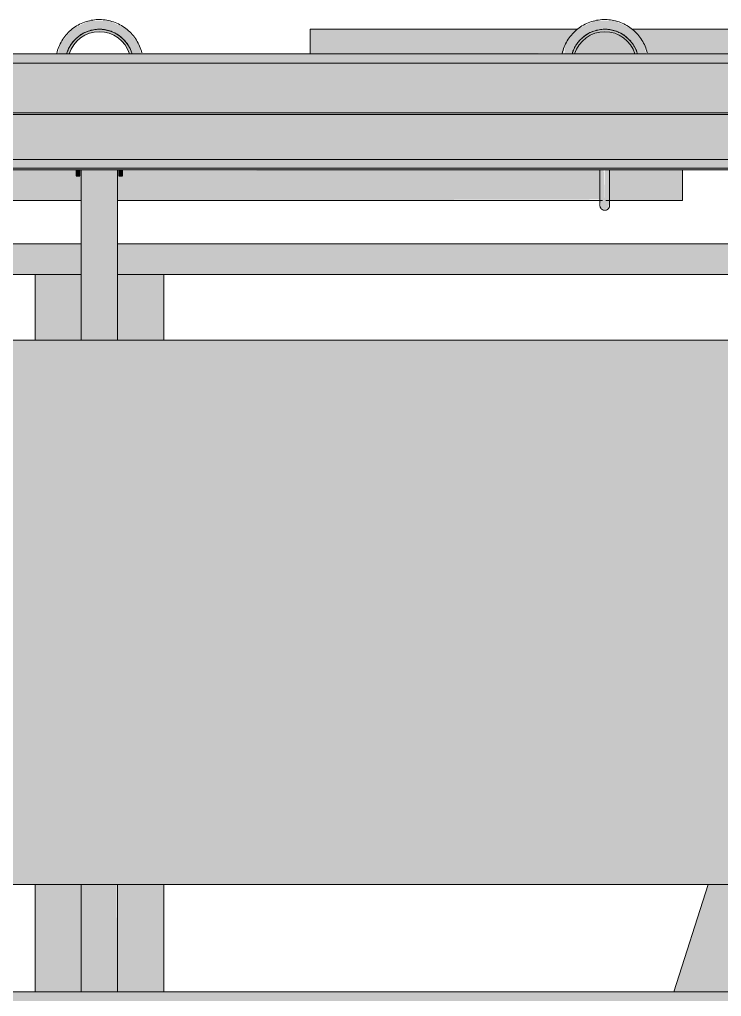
# Model space of a CAD drawing. Header units: inches. Extents: x 20478 to 36715, y -248 to 750.
# Drawn here: x 27561.4 to 27597.5, y 244.2 to 294.5 of the extents above; entities that cross this region are included whole.
import ezdxf

# ---------------------------------------------------------------- set-up
doc = ezdxf.new("R2010")
doc.units = ezdxf.units.IN
doc.header["$MEASUREMENT"] = 0
for name, color, linetype, lineweight in [('M-HVAC-DUCT', 70, 'Continuous', 9), ('Q-SPCQ', 91, 'Continuous', 9), ('S-BEAM', 12, 'Continuous', 9)]:
    doc.layers.add(name, color=color, linetype=linetype, lineweight=lineweight)

# ---------------------------------------------------------------- blocks, each defined once
blk = doc.blocks.new('Girt_Z - 10_D-1018975-Elevation - South')
at = {"layer": 'S-BEAM'}
blk.add_hatch(color=256, dxfattribs=at).paths.add_polyline_path([(26278.267, 244), (26278.267, 244.482), (22795.012, 244.482), (22795.012, 244), (26277.492, 244)], flags=0)
blk.add_line((22795.012, 244.482), (26278.267, 244.482), dxfattribs=at)
blk = doc.blocks.new('Girt_Z - 10_D-1029088-Elevation - South')
at = {"layer": 'S-BEAM'}
for points in [[(26278.267, 292.25), (26278.267, 292.732), (22795.012, 292.732), (22795.012, 292.25), (26277.492, 292.25)], [(26278.267, 289.883), (26278.267, 292.25), (22795.012, 292.25), (22795.012, 289.883), (26277.492, 289.883)], [(24687.809, 289.695), (26278.267, 289.75), (26278.267, 289.883), (22795.012, 289.883), (22795.012, 289.695), (24679.169, 289.695)], [(25698.64, 289.62), (26278.267, 289.673), (26278.267, 289.695), (22795.012, 289.673), (22795.012, 289.62), (25690.001, 289.62)]]:
    blk.add_hatch(color=256, dxfattribs=at).paths.add_polyline_path(points, flags=0)
h = blk.add_hatch(color=256, dxfattribs=at)
h.paths.add_polyline_path([(26278.267, 287.301), (26278.267, 289.62), (26271.5, 289.617), (26271.5, 287.301), (26277.492, 287.301)], flags=0)
h.paths.add_polyline_path([(25534.488, 287.301), (26271.39, 287.301), (26271.39, 289.617), (26271.39, 289.62), (22795.012, 289.62), (22795.012, 287.301), (25465.371, 287.301)], flags=0)
h = blk.add_hatch(color=256, dxfattribs=at)
h.paths.add_polyline_path([(26278.267, 286.852), (26278.267, 287.301), (26271.56, 287.25), (26272.035, 286.852), (26277.492, 286.852)], flags=0)
h.paths.add_polyline_path([(25465.371, 286.852), (26271.865, 286.852), (26271.39, 287.301), (22795.012, 287.301), (22795.012, 286.852), (25396.255, 286.852)], flags=0)
h = blk.add_hatch(color=256, dxfattribs=at)
h.paths.add_polyline_path([(26271.965, 286.768), (26271.865, 286.852), (22795.012, 286.852), (22795.012, 286.768), (26271.5, 286.768)], flags=0)
h.paths.add_polyline_path([(26278.267, 286.768), (26278.267, 286.852), (26272.035, 286.852), (26272.035, 286.768), (26277.492, 286.768)], flags=0)
for p, q in [((22795.012, 292.732), (26278.267, 292.732)), ((22795.012, 292.25), (26278.267, 292.25)), ((22795.012, 289.695), (26278.267, 289.695)), ((22795.012, 289.62), (26278.267, 289.62)), ((22795.012, 287.301), (26271.39, 287.301)), ((22795.012, 286.852), (26271.865, 286.852)), ((22795.012, 286.768), (26278.267, 286.768))]:
    blk.add_line(p, q, dxfattribs=at)
blk = doc.blocks.new('Basketball_Backstop-Performance_Sports_Systems-3103-Ceiling_Hung - 27_-0_ to 27_-11 7_8_-652462-Elevation - South')
at = {"layer": 'Q-SPCQ'}
for points in [[(25620.346, 292.732), (25620.505, 292.766), (25620.761, 293.265), (25621.021, 293.556), (25621.424, 293.82), (25621.917, 293.967), (25622.371, 293.973), (25622.818, 293.859), (25623.188, 293.655), (25623.439, 293.445), (25623.738, 292.994), (25623.859, 292.732), (25624.308, 292.733), (25624.196, 293.226), (25623.572, 294.009), (25622.669, 294.444), (25621.668, 294.444), (25620.766, 294.009), (25620.142, 293.226), (25620.044, 292.732), (25620.294, 292.732)], [(25649.859, 292.732), (25650.308, 292.733), (25650.126, 293.315), (25649.572, 294.009), (25648.669, 294.444), (25647.668, 294.444), (25646.766, 294.009), (25646.142, 293.226), (25646.088, 292.732), (25646.492, 292.735), (25646.761, 293.266), (25647.08, 293.601), (25647.424, 293.82), (25647.911, 293.966), (25648.169, 294), (25648.794, 293.869), (25649.22, 293.63), (25649.488, 293.381), (25649.763, 292.934), (25649.847, 292.732)], [(25620.49, 292.732), (25620.625, 292.732), (25620.884, 293.222), (25621.02, 293.399), (25621.356, 293.657), (25621.748, 293.82), (25622.169, 293.875), (25622.589, 293.82), (25622.981, 293.657), (25623.318, 293.399), (25623.576, 293.062), (25623.731, 292.732), (25623.847, 292.732), (25623.684, 293.125), (25623.406, 293.487), (25623.044, 293.766), (25622.622, 293.94), (25622.169, 294), (25621.716, 293.94), (25621.294, 293.766), (25620.884, 293.426), (25620.653, 293.125)], [(25649.847, 292.732), (25649.684, 293.125), (25649.406, 293.487), (25649.044, 293.766), (25648.622, 293.94), (25648.169, 294), (25647.716, 293.94), (25647.294, 293.766), (25646.803, 293.32), (25646.653, 293.125), (25646.49, 292.732), (25646.625, 292.732), (25646.803, 293.116), (25647.02, 293.399), (25647.356, 293.657), (25647.748, 293.82), (25648.169, 293.875), (25648.589, 293.82), (25648.981, 293.657), (25649.318, 293.399), (25649.576, 293.062), (25649.731, 292.732)], [(25621.169, 286.467), (25621.169, 286.768), (25620.981, 286.768), (25620.981, 286.467)], [(25623.356, 286.467), (25623.356, 286.768), (25623.169, 286.768), (25623.169, 286.467)], [(25648.169, 284.744), (25648.116, 286.768), (25647.945, 286.768), (25647.946, 285.544), (25647.946, 285.09), (25647.983, 285.014), (25647.963, 284.811)], [(25648.169, 284.744), (25648.374, 284.811), (25648.356, 284.961), (25648.409, 284.962), (25648.409, 285), (25648.378, 285.306), (25648.393, 286.768), (25648.222, 286.768), (25648.169, 286.696), (25648.169, 284.961)]]:
    blk.add_hatch(color=256, dxfattribs=at).paths.add_polyline_path(points, flags=0)
h = blk.add_hatch(color=256, dxfattribs=at)
h.paths.add_polyline_path([(25595.968, 285.194), (25595.922, 285.247), (25595.963, 285.247)], flags=0)
h.paths.add_polyline_path([(25594.965, 285.187), (25595.968, 285.194), (25595.934, 286.513), (25595.92, 286.768), (25592.169, 286.768), (25592.169, 285.187)], flags=0)
h.paths.add_polyline_path([(25596.409, 285.187), (25621.231, 285.216), (25621.231, 286.768), (25621.169, 286.768), (25621.169, 286.467), (25620.981, 286.485), (25620.981, 286.768), (25596.393, 286.768), (25596.39, 285.57), (25596.401, 285.187)], flags=0)
h.paths.add_polyline_path([(25647.968, 285.194), (25647.922, 285.247), (25647.963, 285.243)], flags=0)
h.paths.add_polyline_path([(25625.204, 285.187), (25647.965, 285.243), (25647.933, 286.485), (25647.92, 286.768), (25623.356, 286.72), (25623.356, 286.467), (25623.169, 286.485), (25623.169, 286.768), (25623.106, 286.718), (25623.106, 285.187)], flags=0)
h.paths.add_polyline_path([(25648.401, 285.187), (25652.169, 285.187), (25652.169, 286.768), (25648.393, 286.768), (25648.39, 285.57), (25648.394, 285.221)], flags=0)
h = blk.add_hatch(color=256, dxfattribs=at)
h.paths.add_polyline_path([(25622.169, 193.373), (25622.169, 238.518), (25621.231, 238.518), (25621.263, 193.373), (25622.019, 193.373)], flags=0)
h.paths.add_polyline_path([(25622.169, 244.482), (25622.169, 250), (25621.231, 250), (25621.263, 244.482), (25622.1, 244.482)], flags=0)
h.paths.add_polyline_path([(25621.926, 278), (25622.169, 278), (25622.168, 286.768), (25621.231, 286.768), (25621.263, 278), (25621.912, 278)], flags=0)
h = blk.add_hatch(color=256, dxfattribs=at)
h.paths.add_polyline_path([(25622.169, 193.373), (25623.106, 193.373), (25623.074, 238.518), (25622.169, 238.518), (25622.169, 193.571)], flags=0)
h.paths.add_polyline_path([(25622.169, 244.482), (25623.106, 244.482), (25623.051, 250), (25622.169, 250), (25622.169, 245.137)], flags=0)
h.paths.add_polyline_path([(25622.397, 278), (25623.106, 278), (25623.074, 286.768), (25622.169, 286.768), (25622.169, 278)], flags=0)
h = blk.add_hatch(color=256, dxfattribs=at)
h.paths.add_polyline_path([(25666.242, 281.375), (25670.174, 281.375), (25670.174, 282.955), (25623.106, 282.955), (25623.106, 281.375), (25664.082, 281.375)], flags=0)
h.paths.add_polyline_path([(25577.686, 281.375), (25621.231, 281.375), (25621.231, 282.955), (25574.174, 282.955), (25574.174, 281.375)], flags=0)
h = blk.add_hatch(color=256, dxfattribs=at)
h.paths.add_polyline_path([(25620.518, 193.373), (25621.231, 193.373), (25621.174, 224), (25620.799, 224), (25620.794, 224.125), (25618.861, 224.125), (25618.914, 193.373), (25620.197, 193.373)], flags=0)
h.paths.add_polyline_path([(25623.111, 193.373), (25625.486, 193.373), (25625.486, 224.125), (25623.549, 224.125), (25623.549, 224), (25623.174, 224.042), (25623.174, 224.125), (25623.111, 224.125), (25623.111, 193.571)], flags=0)
h.paths.add_polyline_path([(25618.918, 224.764), (25619.039, 224.927), (25618.973, 224.859), (25618.936, 224.795)], flags=0)
h.paths.add_polyline_path([(25619.047, 225.012), (25618.967, 225.199), (25618.982, 225.125), (25619.039, 225.026)], flags=0)
h.paths.add_polyline_path([(25620.518, 225.875), (25620.799, 225.875), (25620.799, 226), (25621.174, 226), (25621.231, 238.518), (25618.861, 238.518), (25618.861, 225.875), (25620.062, 225.875)], flags=0)
h.paths.add_polyline_path([(25625.154, 225.875), (25625.486, 225.875), (25625.486, 238.518), (25623.106, 238.518), (25623.111, 225.875), (25623.174, 225.875), (25623.174, 226), (25623.549, 226), (25623.549, 225.875), (25625.043, 225.875)], flags=0)
h.paths.add_polyline_path([(25618.974, 244.482), (25621.231, 244.482), (25621.231, 250), (25618.861, 250), (25618.861, 244.482), (25618.949, 244.482)], flags=0)
h.paths.add_polyline_path([(25624.516, 244.482), (25625.486, 244.482), (25625.486, 250), (25623.106, 250), (25623.106, 244.482), (25623.983, 244.482)], flags=0)
h.paths.add_polyline_path([(25620.534, 278), (25621.231, 278), (25621.231, 281.375), (25618.861, 281.375), (25618.861, 278), (25620.518, 278)], flags=0)
h.paths.add_polyline_path([(25625.376, 278), (25625.486, 278), (25625.486, 281.375), (25623.106, 281.375), (25623.106, 278), (25625.374, 278)], flags=0)
h = blk.add_hatch(color=256, dxfattribs=at)
h.paths.add_polyline_path([(25638.163, 193.373), (25638.559, 193.373), (25652.956, 238.518), (25649.819, 238.518), (25635.422, 193.373)], flags=0)
h.paths.add_polyline_path([(25651.721, 244.482), (25654.858, 244.482), (25656.618, 250), (25653.481, 250), (25651.93, 245.137)], flags=0)
h.paths.add_polyline_path([(25664.082, 278), (25665.548, 278), (25666.478, 280.918), (25665.055, 281.375), (25663.487, 281.375), (25662.41, 278)], flags=0)
for p, q in [((25620.981, 286.467), (25620.981, 286.763)), ((25621.169, 286.763), (25621.169, 286.467)), ((25621.231, 286.768), (25621.231, 278)), ((25623.106, 278), (25623.106, 286.768)), ((25623.169, 286.467), (25623.169, 286.763)), ((25623.356, 286.763), (25623.356, 286.467)), ((25652.169, 286.766), (25652.169, 285.187)), ((25620.981, 286.438), (25621.169, 286.438)), ((25623.169, 286.438), (25623.356, 286.438)), ((25596.229, 285.187), (25621.231, 285.187)), ((25623.106, 285.187), (25648.058, 285.187)), ((25648.229, 285.187), (25652.169, 285.187)), ((25621.231, 282.955), (25574.174, 282.955)), ((25670.174, 282.955), (25623.105, 282.955)), ((25621.231, 281.375), (25574.174, 281.375)), ((25618.861, 281.375), (25618.861, 278)), ((25670.174, 281.375), (25623.105, 281.375)), ((25625.486, 278), (25625.486, 281.375)), ((25618.861, 250), (25618.861, 244.482)), ((25621.231, 250), (25621.231, 244.482)), ((25623.106, 244.482), (25623.106, 250)), ((25625.486, 244.482), (25625.486, 250)), ((25651.721, 244.482), (25653.481, 250))]:
    blk.add_line(p, q, dxfattribs=at)
at = {"layer": 'Q-SPCQ', "flags": 128}
for points in [[(25624.354, 292.785), (25624.331, 292.872), (25624.305, 292.958), (25624.275, 293.043), (25624.241, 293.126), (25624.204, 293.208), (25624.165, 293.289), (25624.121, 293.368), (25624.075, 293.445), (25624.026, 293.52), (25623.974, 293.594), (25623.918, 293.665), (25623.86, 293.734), (25623.8, 293.8), (25623.736, 293.864), (25623.671, 293.925), (25623.602, 293.984), (25623.532, 294.04), (25623.459, 294.093), (25623.384, 294.143), (25623.308, 294.19), (25623.229, 294.234), (25623.149, 294.275), (25623.067, 294.313), (25622.984, 294.347), (25622.9, 294.378), (25622.814, 294.406), (25622.727, 294.43), (25622.64, 294.45), (25622.551, 294.467), (25622.462, 294.481), (25622.373, 294.491), (25622.283, 294.497), (25622.193, 294.5), (25622.103, 294.499), (25622.013, 294.495), (25621.924, 294.487), (25621.834, 294.475), (25621.746, 294.46), (25621.658, 294.441), (25621.57, 294.419), (25621.484, 294.393), (25621.399, 294.364), (25621.315, 294.332), (25621.232, 294.296), (25621.151, 294.257), (25621.072, 294.215), (25620.994, 294.169), (25620.918, 294.121), (25620.845, 294.069), (25620.773, 294.015), (25620.704, 293.957), (25620.636, 293.898), (25620.572, 293.835), (25620.51, 293.77), (25620.45, 293.702), (25620.394, 293.632), (25620.34, 293.56), (25620.289, 293.486), (25620.241, 293.41), (25620.196, 293.332), (25620.154, 293.252), (25620.116, 293.171), (25620.081, 293.088), (25620.049, 293.004), (25620.02, 292.918), (25619.995, 292.832), (25619.974, 292.745)], [(25650.354, 292.785), (25650.331, 292.872), (25650.305, 292.958), (25650.275, 293.043), (25650.241, 293.126), (25650.204, 293.208), (25650.165, 293.289), (25650.121, 293.368), (25650.075, 293.445), (25650.026, 293.52), (25649.974, 293.594), (25649.918, 293.665), (25649.86, 293.734), (25649.8, 293.8), (25649.736, 293.864), (25649.671, 293.925), (25649.602, 293.984), (25649.532, 294.04), (25649.459, 294.093), (25649.384, 294.143), (25649.308, 294.19), (25649.229, 294.234), (25649.149, 294.275), (25649.067, 294.313), (25648.984, 294.347), (25648.9, 294.378), (25648.814, 294.406), (25648.727, 294.43), (25648.64, 294.45), (25648.551, 294.467), (25648.462, 294.481), (25648.373, 294.491), (25648.283, 294.497), (25648.193, 294.5), (25648.103, 294.499), (25648.013, 294.495), (25647.924, 294.487), (25647.834, 294.475), (25647.746, 294.46), (25647.658, 294.441), (25647.57, 294.419), (25647.484, 294.393), (25647.399, 294.364), (25647.315, 294.332), (25647.232, 294.296), (25647.151, 294.257), (25647.072, 294.215), (25646.994, 294.169), (25646.918, 294.121), (25646.845, 294.069), (25646.773, 294.015), (25646.704, 293.957), (25646.636, 293.898), (25646.572, 293.835), (25646.51, 293.77), (25646.45, 293.702), (25646.394, 293.632), (25646.34, 293.56), (25646.289, 293.486), (25646.241, 293.41), (25646.196, 293.332), (25646.154, 293.252), (25646.116, 293.171), (25646.081, 293.088), (25646.049, 293.004), (25646.02, 292.918), (25645.995, 292.832), (25645.974, 292.745)], [(25621.001, 293.553), (25621.054, 293.599), (25621.109, 293.642), (25621.165, 293.684), (25621.223, 293.723), (25621.283, 293.759), (25621.344, 293.793), (25621.406, 293.825), (25621.47, 293.854), (25621.535, 293.881), (25621.6, 293.905), (25621.667, 293.927), (25621.734, 293.945), (25621.803, 293.961), (25621.871, 293.975), (25621.941, 293.985), (25622.01, 293.993), (25622.08, 293.998), (25622.15, 294), (25622.22, 293.999), (25622.29, 293.996), (25622.36, 293.99), (25622.429, 293.981), (25622.498, 293.969), (25622.566, 293.954), (25622.634, 293.937), (25622.701, 293.917), (25622.768, 293.894), (25622.833, 293.869), (25622.897, 293.841), (25622.96, 293.811), (25623.022, 293.778), (25623.082, 293.743), (25623.141, 293.705), (25623.199, 293.665), (25623.254, 293.623), (25623.308, 293.578), (25623.361, 293.531)], [(25647.001, 293.553), (25647.054, 293.599), (25647.109, 293.642), (25647.165, 293.684), (25647.223, 293.723), (25647.283, 293.759), (25647.344, 293.793), (25647.406, 293.825), (25647.47, 293.854), (25647.535, 293.881), (25647.6, 293.905), (25647.667, 293.927), (25647.734, 293.945), (25647.803, 293.961), (25647.871, 293.975), (25647.941, 293.985), (25648.01, 293.993), (25648.08, 293.998), (25648.15, 294), (25648.22, 293.999), (25648.29, 293.996), (25648.36, 293.99), (25648.429, 293.981), (25648.498, 293.969), (25648.566, 293.954), (25648.634, 293.937), (25648.701, 293.917), (25648.768, 293.894), (25648.833, 293.869), (25648.897, 293.841), (25648.96, 293.811), (25649.022, 293.778), (25649.082, 293.743), (25649.141, 293.705), (25649.199, 293.665), (25649.254, 293.623), (25649.308, 293.578), (25649.361, 293.531)], [(25620.487, 292.734), (25620.508, 292.8), (25620.531, 292.866), (25620.557, 292.931), (25620.585, 292.995), (25620.617, 293.058), (25620.65, 293.12), (25620.686, 293.18), (25620.724, 293.238), (25620.765, 293.295), (25620.808, 293.35), (25620.853, 293.404), (25620.884, 293.438)], [(25623.459, 293.432), (25623.505, 293.38), (25623.55, 293.325), (25623.591, 293.269), (25623.631, 293.211), (25623.668, 293.152), (25623.703, 293.091), (25623.736, 293.029), (25623.766, 292.966), (25623.793, 292.902), (25623.818, 292.836), (25623.84, 292.77)], [(25646.487, 292.734), (25646.508, 292.8), (25646.531, 292.866), (25646.557, 292.931), (25646.585, 292.995), (25646.617, 293.058), (25646.65, 293.12), (25646.686, 293.18), (25646.724, 293.238), (25646.765, 293.295), (25646.808, 293.35), (25646.853, 293.404), (25646.9, 293.456)], [(25649.459, 293.432), (25649.505, 293.38), (25649.55, 293.325), (25649.591, 293.269), (25649.631, 293.211), (25649.668, 293.152), (25649.703, 293.091), (25649.736, 293.029), (25649.766, 292.966), (25649.793, 292.902), (25649.818, 292.836), (25649.84, 292.77)], [(25647.919, 286.768), (25647.919, 286.698), (25647.919, 286.619), (25647.919, 286.54), (25647.919, 286.462), (25647.919, 286.385), (25647.919, 286.308), (25647.919, 286.233), (25647.919, 286.159), (25647.919, 286.086), (25647.919, 286.014), (25647.919, 285.944), (25647.919, 285.875), (25647.919, 285.808), (25647.919, 285.743), (25647.919, 285.68), (25647.919, 285.619), (25647.919, 285.56), (25647.919, 285.503), (25647.919, 285.448), (25647.919, 285.396), (25647.919, 285.346), (25647.919, 285.299), (25647.919, 285.255), (25647.919, 285.213), (25647.919, 285.174), (25647.919, 285.137), (25647.919, 285.104), (25647.919, 285.073), (25647.919, 285.046), (25647.919, 285.021), (25647.919, 285), (25647.919, 284.982), (25647.919, 284.967), (25647.919, 284.955), (25647.919, 284.946), (25647.919, 284.94), (25647.919, 284.938)], [(25648.419, 284.937), (25648.419, 284.939), (25648.419, 284.944), (25648.419, 284.952), (25648.419, 284.963), (25648.419, 284.977), (25648.419, 284.995), (25648.419, 285.015), (25648.419, 285.039), (25648.419, 285.066), (25648.419, 285.095), (25648.419, 285.128), (25648.419, 285.164), (25648.419, 285.202), (25648.419, 285.243), (25648.419, 285.287), (25648.419, 285.333), (25648.419, 285.382), (25648.419, 285.434), (25648.419, 285.488), (25648.419, 285.544), (25648.419, 285.603), (25648.419, 285.663), (25648.419, 285.726), (25648.419, 285.79), (25648.419, 285.857), (25648.419, 285.925), (25648.419, 285.995), (25648.419, 286.066), (25648.419, 286.139), (25648.419, 286.213), (25648.419, 286.288), (25648.419, 286.364), (25648.419, 286.441), (25648.419, 286.519), (25648.419, 286.598), (25648.419, 286.677), (25648.419, 286.756)], [(25647.919, 284.937), (25647.919, 284.939), (25647.919, 284.944), (25647.919, 284.952), (25647.919, 284.963), (25647.919, 284.977), (25647.919, 284.995), (25647.919, 285.015), (25647.919, 285.039), (25647.919, 285.066), (25647.919, 285.095), (25647.919, 285.128), (25647.919, 285.164), (25647.919, 285.202)], [(25648.419, 285.213), (25648.419, 285.174), (25648.419, 285.137), (25648.419, 285.104), (25648.419, 285.073), (25648.419, 285.046), (25648.419, 285.021), (25648.419, 285), (25648.419, 284.982), (25648.419, 284.967), (25648.419, 284.955), (25648.419, 284.946), (25648.419, 284.94), (25648.419, 284.938)], [(25648.169, 284.687), (25648.159, 284.688), (25648.149, 284.688), (25648.139, 284.689), (25648.129, 284.691), (25648.119, 284.692), (25648.109, 284.695), (25648.1, 284.697), (25648.09, 284.7), (25648.081, 284.704), (25648.071, 284.707), (25648.062, 284.711), (25648.053, 284.716), (25648.045, 284.721), (25648.036, 284.726), (25648.028, 284.731), (25648.019, 284.737), (25648.012, 284.743), (25648.004, 284.75), (25647.997, 284.756), (25647.989, 284.763), (25647.983, 284.771), (25647.976, 284.778), (25647.97, 284.786), (25647.964, 284.794), (25647.958, 284.802), (25647.953, 284.811), (25647.948, 284.82), (25647.944, 284.829), (25647.94, 284.838), (25647.936, 284.847), (25647.932, 284.856), (25647.929, 284.866), (25647.927, 284.875), (25647.924, 284.885), (25647.922, 284.895), (25647.921, 284.905), (25647.92, 284.915), (25647.919, 284.925), (25647.919, 284.935), (25647.919, 284.937)], [(25648.419, 284.937), (25648.419, 284.928), (25648.418, 284.918), (25648.417, 284.908), (25648.416, 284.898), (25648.414, 284.888), (25648.412, 284.878), (25648.409, 284.868), (25648.406, 284.859), (25648.403, 284.849), (25648.399, 284.84), (25648.395, 284.831), (25648.391, 284.822), (25648.386, 284.813), (25648.381, 284.805), (25648.375, 284.796), (25648.369, 284.788), (25648.363, 284.78), (25648.357, 284.773), (25648.35, 284.765), (25648.343, 284.758), (25648.336, 284.751), (25648.328, 284.745), (25648.32, 284.739), (25648.312, 284.733), (25648.304, 284.727), (25648.295, 284.722), (25648.287, 284.717), (25648.278, 284.712), (25648.269, 284.708), (25648.259, 284.704), (25648.25, 284.701), (25648.24, 284.698), (25648.231, 284.695), (25648.221, 284.693), (25648.211, 284.691), (25648.201, 284.69), (25648.191, 284.689), (25648.181, 284.688), (25648.171, 284.688), (25648.169, 284.687)]]:
    blk.add_lwpolyline(points, dxfattribs=at)
at = {"layer": 'Q-SPCQ'}
for centre, radius, start, end in [((25622.169, 292.25), 1.75, 16.0362, 163.9638), ((25622.169, 292.25), 1.625, 17.3542, 162.6458), ((25648.169, 292.25), 1.75, 16.0362, 163.9638), ((25648.169, 292.25), 1.625, 17.3542, 162.6458)]:
    blk.add_arc(centre, radius, start, end, dxfattribs=at)
blk = doc.blocks.new('Basketball_Backstop-Performance_Sports_Systems-3103-Ceiling_Hung - 27_-0_ to 27_-11 7_8_-V35-Elevation - South')
at = {"layer": 'Q-SPCQ'}
h = blk.add_hatch(color=256, dxfattribs=at)
h.paths.add_polyline_path([(25633.015, 292.732), (25646.038, 292.774), (25646.142, 293.226), (25646.759, 294), (25633.015, 294), (25633.015, 293.125)], flags=0)
h.paths.add_polyline_path([(25664.082, 292.732), (25667.029, 292.733), (25667.215, 293.318), (25667.759, 294), (25663.204, 293.97), (25663.242, 293.478), (25663.225, 293.125), (25663.257, 292.732)], flags=0)
h.paths.add_polyline_path([(25655.442, 292.732), (25662.786, 292.733), (25662.765, 294), (25649.592, 293.981), (25650.247, 293.004), (25650.364, 292.732)], flags=0)
h.paths.add_polyline_path([(25667.761, 292.732), (25670.696, 292.774), (25670.51, 293.149), (25670.141, 293.535), (25669.888, 293.696), (25669.371, 293.848), (25669.169, 293.875), (25668.543, 293.735), (25668.284, 293.602), (25667.926, 293.277), (25667.686, 292.881), (25667.653, 292.732)], flags=0)
h.paths.add_polyline_path([(25685.39, 292.732), (25685.39, 294), (25670.609, 293.963), (25671.223, 293.109), (25671.364, 292.732), (25681.361, 292.732)], flags=0)
h.paths.add_polyline_path([(25649.713, 292.732), (25649.528, 293.125), (25649.203, 293.487), (25648.794, 293.735), (25648.421, 293.842), (25647.967, 293.848), (25647.618, 293.766), (25647.258, 293.582), (25646.928, 293.28), (25646.747, 293.028), (25646.653, 292.732), (25649.712, 292.732)], flags=0)
for p, q in [((25646.768, 294), (25633.015, 294)), ((25633.015, 292.733), (25633.015, 294)), ((25662.885, 294), (25649.578, 294))]:
    blk.add_line(p, q, dxfattribs=at)

msp = doc.modelspace()

# ---------------------------------------------------------------- hatches: boundary and pattern name
at = {"layer": 'M-HVAC-DUCT'}
h = msp.add_hatch(color=256, dxfattribs=at)
h.paths.add_polyline_path([(26345.6811, 264), (26471.71415, 264), (26471.71415, 278), (26345.6811, 278), (26345.6811, 266.43107)], flags=0)
h.paths.add_polyline_path([(27350.21415, 264), (27629.71415, 264), (27629.71415, 278), (27350.21415, 278), (27350.21415, 265.74186)], flags=0)
h.paths.add_polyline_path([(27339.57873, 264), (27340.21415, 264), (27340.21415, 278), (27060.71415, 278), (27060.71415, 264), (27270.46206, 264)], flags=0)
h.paths.add_polyline_path([(26481.71415, 264), (26761.21415, 264), (26761.21415, 278), (26481.71415, 278), (26481.71415, 264.23588)], flags=0)
h.paths.add_polyline_path([(27050.71415, 264), (27050.71415, 278), (26771.21415, 278), (26771.21415, 264), (26993.99539, 264)], flags=0)
h.paths.add_polyline_path([(27747.6811, 264), (27747.6811, 278), (27639.71415, 277.98362), (27639.71415, 264), (27745.63914, 264)], flags=0)
h = msp.add_hatch(color=256, dxfattribs=at)
h.paths.add_polyline_path([(26345.6811, 250), (26471.71415, 250), (26471.71415, 264), (26345.6811, 264), (26345.6811, 250.21269)], flags=0)
h.paths.add_polyline_path([(26579.29539, 250), (26761.21415, 250), (26761.21415, 264), (26481.71415, 264), (26481.71415, 250), (26510.17873, 250)], flags=0)
h.paths.add_polyline_path([(26855.76206, 250), (27050.71415, 250), (27050.71415, 264), (26771.21415, 264), (26771.21415, 250), (26821.20373, 250)], flags=0)
h.paths.add_polyline_path([(27060.71415, 250), (27340.21415, 250), (27340.21415, 264), (27060.71415, 264), (27060.71415, 250.10422)], flags=0)
h.paths.add_polyline_path([(27477.81206, 250), (27629.71415, 250.0179), (27629.71415, 264), (27350.21415, 264), (27350.21415, 250), (27408.69539, 250)], flags=0)
h.paths.add_polyline_path([(27639.71415, 250), (27747.6811, 250), (27747.6811, 264), (27639.71415, 264), (27639.71415, 250.01638)], flags=0)

# ---------------------------------------------------------------- linework, layer by layer
for p, q in [((27629.71415, 278), (27350.21415, 278)), ((27350.21415, 250), (27629.71415, 250))]:
    msp.add_line(p, q, dxfattribs=at)

# ---------------------------------------------------------------- block references
at = {"layer": 'Q-SPCQ'}
for name in ['Basketball_Backstop-Performance_Sports_Systems-3103-Ceiling_Hung - 27_-0_ to 27_-11 7_8_-652462-Elevation - South', 'Basketball_Backstop-Performance_Sports_Systems-3103-Ceiling_Hung - 27_-0_ to 27_-11 7_8_-V35-Elevation - South']:
    msp.add_blockref(name, (1943.32392, 0), dxfattribs=at)
at = {"layer": 'S-BEAM'}
for name in ['Girt_Z - 10_D-1029088-Elevation - South', 'Girt_Z - 10_D-1018975-Elevation - South']:
    msp.add_blockref(name, (1943.32392, 0), dxfattribs=at)

doc.saveas('drawing.dxf')
